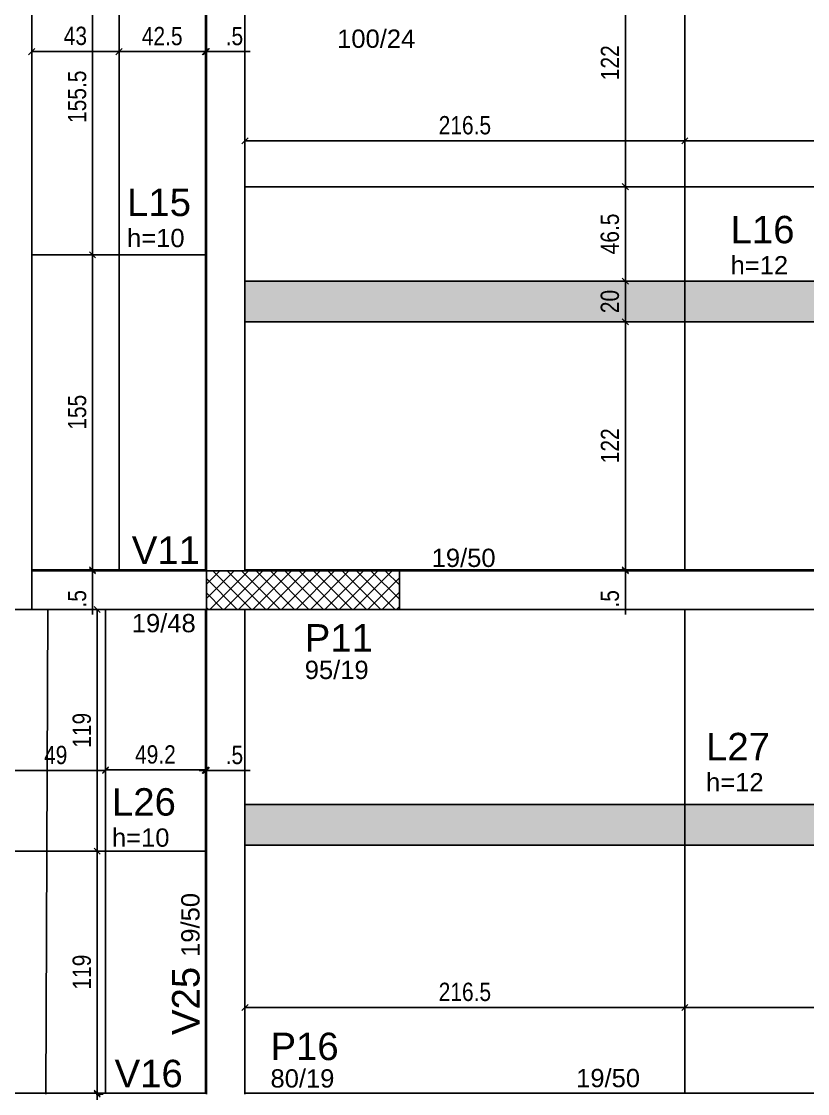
# Model space of a CAD drawing. Header units: millimetres. Extents: x 2797 to 7088, y 174 to 2922.
# Drawn here: x 3694 to 4081, y 1167 to 1695 of the extents above; entities that cross this region are included whole.
import ezdxf

# ---------------------------------------------------------------- set-up
doc = ezdxf.new("R2010")
doc.units = ezdxf.units.MM
for name, color, linetype in [('8', 8, 'Continuous'), ('ES-VIGA', 3, 'Continuous'), ('L-D', 2, 'Continuous'), ('L-N', 4, 'Continuous'), ('P-D', 2, 'Continuous'), ('Painéis', 200, 'Continuous'), ('PIL-N', 4, 'Continuous'), ('Pilares', 5, 'Continuous'), ('VIG-D', 2, 'Continuous'), ('VIG-N', 4, 'Continuous')]:
    doc.layers.add(name, color=color, linetype=linetype)
doc.layers.add('Hachura', color=251, linetype='Continuous', lineweight=9)
doc.styles.add('COTA TECNICA-50', font='techl___.ttf', dxfattribs={"height": 9})
doc.styles.add('TQS_ARIAL', font='arial.ttf')
doc.dimstyles.new('COTA PAINEL-50', dxfattribs={"dimtxt": 9, "dimasz": 3, "dimexe": 3, "dimexo": 3, "dimgap": 3, "dimtad": 1, "dimdec": 1, "dimzin": 12, "dimdsep": 46, "dimtxsty": 'COTA TECNICA-50', "dimblk1": 'OBLIQUE', "dimblk2": 'OBLIQUE', "dimsah": 1, "dimcen": 0.9, "dimclrd": 4, "dimclre": 4, "dimclrt": 240, "dimadec": 1, "dimazin": 3, "dimtfac": 1, "dimtdec": 1, "dimtmove": 0, "dimatfit": 3, "dimfxl": 1, "dimtolj": 1, "dimtzin": 12, "dimarcsym": 0})

# ---------------------------------------------------------------- blocks, each defined once
blk = doc.blocks.new('_Oblique')
at = {"color": 0, "linetype": 'ByBlock', "lineweight": -2}
blk.add_line((-0.5, -0.5), (0.5, 0.5), dxfattribs=at)
blk = doc.blocks.new('*D99')
at = {"layer": 'Defpoints', "color": 0, "transparency": 16777216}
for p in [(3741.65, 1735.58), (3728.65, 1580.08), (3741.4, 1580.08)]:
    blk.add_point(p, dxfattribs=at)
at = {"layer": 'Painéis', "color": 4, "lineweight": -2, "transparency": 16777216}
for p, q in [((3738.65, 1735.58), (3725.65, 1735.58)), ((3728.65, 1735.58), (3728.65, 1580.08)), ((3738.4, 1580.08), (3725.65, 1580.08))]:
    blk.add_line(p, q, dxfattribs=at)
at = {"layer": 'Painéis', "color": 4, "lineweight": -2, "transparency": 16777216, "xscale": 3, "yscale": 3, "zscale": 3}
for p, rotation in [((3728.65, 1735.58), 90), ((3728.65, 1580.08), 270)]:
    blk.add_blockref('_Oblique', p, dxfattribs=dict(at, rotation=rotation))
at = {"layer": 'Painéis', "color": 240, "transparency": 16777216, "insert": (3721.05, 1657.83), "char_height": 9, "attachment_point": 5, "rotation": 90, "style": 'COTA TECNICA-50'}
blk.add_mtext('\\A1;155.5', dxfattribs=at)
blk = doc.blocks.new('*D100')
at = {"layer": 'Defpoints', "color": 0, "transparency": 16777216}
for p in [(3741.65, 1580.08), (3728.65, 1425.08), (3741.65, 1425.08)]:
    blk.add_point(p, dxfattribs=at)
at = {"layer": 'Painéis', "color": 4, "lineweight": -2, "transparency": 16777216}
for p, q in [((3738.65, 1580.08), (3725.65, 1580.08)), ((3728.65, 1580.08), (3728.65, 1425.08)), ((3738.65, 1425.08), (3725.65, 1425.08))]:
    blk.add_line(p, q, dxfattribs=at)
at = {"layer": 'Painéis', "color": 4, "lineweight": -2, "transparency": 16777216, "xscale": 3, "yscale": 3, "zscale": 3}
for p, rotation in [((3728.65, 1580.08), 90), ((3728.65, 1425.08), 270)]:
    blk.add_blockref('_Oblique', p, dxfattribs=dict(at, rotation=rotation))
at = {"layer": 'Painéis', "color": 240, "transparency": 16777216, "insert": (3721.05, 1502.58), "char_height": 9, "attachment_point": 5, "rotation": 90, "style": 'COTA TECNICA-50'}
blk.add_mtext('\\A1;155', dxfattribs=at)
blk = doc.blocks.new('*D101')
at = {"layer": 'Defpoints', "color": 0, "transparency": 16777216}
for p in [(3698.66, 1680.05), (3741.65, 1680.05), (3741.65, 1680.05)]:
    blk.add_point(p, dxfattribs=at)
at = {"layer": 'Painéis', "color": 4, "lineweight": -2, "transparency": 16777216}
blk.add_line((3698.66, 1680.05), (3741.65, 1680.05), dxfattribs=at)
at = {"layer": 'Painéis', "color": 4, "lineweight": -2, "transparency": 16777216, "xscale": 3, "yscale": 3, "zscale": 3, "rotation": 180}
blk.add_blockref('_Oblique', (3698.66, 1680.05), dxfattribs=at)
at = {"layer": 'Painéis', "color": 4, "lineweight": -2, "transparency": 16777216, "xscale": 3, "yscale": 3, "zscale": 3}
blk.add_blockref('_Oblique', (3741.65, 1680.05), dxfattribs=at)
at = {"layer": 'Painéis', "color": 240, "transparency": 16777216, "insert": (3720.16, 1687.75), "char_height": 9, "attachment_point": 5, "style": 'COTA TECNICA-50'}
blk.add_mtext('\\A1;43', dxfattribs=at)
blk = doc.blocks.new('*D102')
at = {"layer": 'Defpoints', "color": 0, "transparency": 16777216}
for p in [(3741.65, 1680.05), (3784.15, 1680.05), (3784.15, 1680.05)]:
    blk.add_point(p, dxfattribs=at)
at = {"layer": 'Painéis', "color": 4, "lineweight": -2, "transparency": 16777216}
blk.add_line((3741.65, 1680.05), (3784.15, 1680.05), dxfattribs=at)
at = {"layer": 'Painéis', "color": 4, "lineweight": -2, "transparency": 16777216, "xscale": 3, "yscale": 3, "zscale": 3, "rotation": 180}
blk.add_blockref('_Oblique', (3741.65, 1680.05), dxfattribs=at)
at = {"layer": 'Painéis', "color": 4, "lineweight": -2, "transparency": 16777216, "xscale": 3, "yscale": 3, "zscale": 3}
blk.add_blockref('_Oblique', (3784.15, 1680.05), dxfattribs=at)
at = {"layer": 'Painéis', "color": 240, "transparency": 16777216, "insert": (3762.9, 1687.65), "char_height": 9, "attachment_point": 5, "style": 'COTA TECNICA-50'}
blk.add_mtext('\\A1;42.5', dxfattribs=at)
blk = doc.blocks.new('*D280')
at = {"layer": 'Defpoints', "color": 0, "transparency": 16777216}
for p in [(3728.65, 1424.58), (3741.65, 1425.08), (3741.65, 1424.58)]:
    blk.add_point(p, dxfattribs=at)
at = {"layer": 'Painéis', "color": 4, "lineweight": -2, "transparency": 16777216}
for p, q in [((3738.65, 1425.08), (3725.65, 1425.08)), ((3738.65, 1424.58), (3725.65, 1424.58)), ((3728.65, 1425.08), (3728.65, 1428.08)), ((3728.65, 1425.08), (3728.65, 1424.58)), ((3728.65, 1424.58), (3728.65, 1402.99))]:
    blk.add_line(p, q, dxfattribs=at)
at = {"layer": 'Painéis', "color": 4, "lineweight": -2, "transparency": 16777216, "xscale": 3, "yscale": 3, "zscale": 3}
for p, rotation in [((3728.65, 1425.08), 270), ((3728.65, 1424.58), 90)]:
    blk.add_blockref('_Oblique', p, dxfattribs=dict(at, rotation=rotation))
at = {"layer": 'Painéis', "color": 240, "transparency": 16777216, "insert": (3721.05, 1410.79), "char_height": 9, "attachment_point": 5, "rotation": 90, "style": 'COTA TECNICA-50'}
blk.add_mtext('\\A1;.5', dxfattribs=at)
blk = doc.blocks.new('*D103')
at = {"layer": 'Defpoints', "color": 0, "transparency": 16777216}
for p in [(3784.15, 1680.05), (3784.65, 1680.05), (3784.65, 1680.05)]:
    blk.add_point(p, dxfattribs=at)
at = {"layer": 'Painéis', "color": 4, "lineweight": -2, "transparency": 16777216}
for p, q in [((3784.15, 1680.05), (3781.15, 1680.05)), ((3784.15, 1680.05), (3784.65, 1680.05)), ((3784.65, 1680.05), (3806.25, 1680.05))]:
    blk.add_line(p, q, dxfattribs=at)
at = {"layer": 'Painéis', "color": 4, "lineweight": -2, "transparency": 16777216, "xscale": 3, "yscale": 3, "zscale": 3}
blk.add_blockref('_Oblique', (3784.15, 1680.05), dxfattribs=at)
at = {"layer": 'Painéis', "color": 4, "lineweight": -2, "transparency": 16777216, "xscale": 3, "yscale": 3, "zscale": 3, "rotation": 180}
blk.add_blockref('_Oblique', (3784.65, 1680.05), dxfattribs=at)
at = {"layer": 'Painéis', "color": 240, "transparency": 16777216, "insert": (3798.45, 1687.65), "char_height": 9, "attachment_point": 5, "style": 'COTA TECNICA-50'}
blk.add_mtext('\\A1;.5', dxfattribs=at)
blk = doc.blocks.new('*D110')
at = {"layer": 'Defpoints', "color": 0, "transparency": 16777216}
for p in [(3803.65, 1636.17), (4020.15, 1636.17), (4020.15, 1636.17)]:
    blk.add_point(p, dxfattribs=at)
at = {"layer": 'Painéis', "color": 4, "lineweight": -2, "transparency": 16777216}
blk.add_line((3803.65, 1636.17), (4020.15, 1636.17), dxfattribs=at)
at = {"layer": 'Painéis', "color": 4, "lineweight": -2, "transparency": 16777216, "xscale": 3, "yscale": 3, "zscale": 3, "rotation": 180}
blk.add_blockref('_Oblique', (3803.65, 1636.17), dxfattribs=at)
at = {"layer": 'Painéis', "color": 4, "lineweight": -2, "transparency": 16777216, "xscale": 3, "yscale": 3, "zscale": 3}
blk.add_blockref('_Oblique', (4020.15, 1636.17), dxfattribs=at)
at = {"layer": 'Painéis', "color": 240, "transparency": 16777216, "insert": (3911.9, 1643.77), "char_height": 9, "attachment_point": 5, "style": 'COTA TECNICA-50'}
blk.add_mtext('\\A1;216.5', dxfattribs=at)
blk = doc.blocks.new('*D111')
at = {"layer": 'Defpoints', "color": 0, "transparency": 16777216}
for p in [(4020.15, 1636.17), (4264.15, 1636.17), (4264.15, 1636.17)]:
    blk.add_point(p, dxfattribs=at)
at = {"layer": 'Painéis', "color": 4, "lineweight": -2, "transparency": 16777216}
blk.add_line((4020.15, 1636.17), (4264.15, 1636.17), dxfattribs=at)
at = {"layer": 'Painéis', "color": 4, "lineweight": -2, "transparency": 16777216, "xscale": 3, "yscale": 3, "zscale": 3, "rotation": 180}
blk.add_blockref('_Oblique', (4020.15, 1636.17), dxfattribs=at)
at = {"layer": 'Painéis', "color": 4, "lineweight": -2, "transparency": 16777216, "xscale": 3, "yscale": 3, "zscale": 3}
blk.add_blockref('_Oblique', (4264.15, 1636.17), dxfattribs=at)
at = {"layer": 'Painéis', "color": 240, "transparency": 16777216, "insert": (4142.15, 1643.74), "char_height": 9, "attachment_point": 5, "style": 'COTA TECNICA-50'}
blk.add_mtext('\\A1;244', dxfattribs=at)
blk = doc.blocks.new('*D285')
at = {"layer": 'Defpoints', "color": 0, "transparency": 16777216}
for p in [(3990.89, 1735.58), (3990.89, 1613.58), (3990.89, 1613.58)]:
    blk.add_point(p, dxfattribs=at)
at = {"layer": 'Painéis', "color": 4, "lineweight": -2, "transparency": 16777216}
blk.add_line((3990.89, 1735.58), (3990.89, 1613.58), dxfattribs=at)
at = {"layer": 'Painéis', "color": 4, "lineweight": -2, "transparency": 16777216, "xscale": 3, "yscale": 3, "zscale": 3}
for p, rotation in [((3990.89, 1735.58), 90), ((3990.89, 1613.58), 270)]:
    blk.add_blockref('_Oblique', p, dxfattribs=dict(at, rotation=rotation))
at = {"layer": 'Painéis', "color": 240, "transparency": 16777216, "insert": (3983.33, 1674.58), "char_height": 9, "attachment_point": 5, "rotation": 90, "style": 'COTA TECNICA-50'}
blk.add_mtext('\\A1;122', dxfattribs=at)
blk = doc.blocks.new('*D286')
at = {"layer": 'Defpoints', "color": 0, "transparency": 16777216}
for p in [(3990.89, 1613.58), (3990.89, 1567.08), (3990.89, 1567.08)]:
    blk.add_point(p, dxfattribs=at)
at = {"layer": 'Painéis', "color": 4, "lineweight": -2, "transparency": 16777216}
blk.add_line((3990.89, 1613.58), (3990.89, 1567.08), dxfattribs=at)
at = {"layer": 'Painéis', "color": 4, "lineweight": -2, "transparency": 16777216, "xscale": 3, "yscale": 3, "zscale": 3}
for p, rotation in [((3990.89, 1613.58), 90), ((3990.89, 1567.08), 270)]:
    blk.add_blockref('_Oblique', p, dxfattribs=dict(at, rotation=rotation))
at = {"layer": 'Painéis', "color": 240, "transparency": 16777216, "insert": (3983.29, 1590.33), "char_height": 9, "attachment_point": 5, "rotation": 90, "style": 'COTA TECNICA-50'}
blk.add_mtext('\\A1;46.5', dxfattribs=at)
blk = doc.blocks.new('*D287')
at = {"layer": 'Defpoints', "color": 0, "transparency": 16777216}
for p in [(3990.89, 1567.08), (3990.89, 1547.08), (3990.89, 1547.08)]:
    blk.add_point(p, dxfattribs=at)
at = {"layer": 'Painéis', "color": 4, "lineweight": -2, "transparency": 16777216}
blk.add_line((3990.89, 1567.08), (3990.89, 1547.08), dxfattribs=at)
at = {"layer": 'Painéis', "color": 4, "lineweight": -2, "transparency": 16777216, "xscale": 3, "yscale": 3, "zscale": 3}
for p, rotation in [((3990.89, 1567.08), 90), ((3990.89, 1547.08), 270)]:
    blk.add_blockref('_Oblique', p, dxfattribs=dict(at, rotation=rotation))
at = {"layer": 'Painéis', "color": 240, "transparency": 16777216, "insert": (3983.3, 1557.08), "char_height": 9, "attachment_point": 5, "rotation": 90, "style": 'COTA TECNICA-50'}
blk.add_mtext('\\A1;20', dxfattribs=at)
blk = doc.blocks.new('*D288')
at = {"layer": 'Defpoints', "color": 0, "transparency": 16777216}
for p in [(3990.89, 1547.08), (3990.89, 1425.08), (3990.89, 1425.08)]:
    blk.add_point(p, dxfattribs=at)
at = {"layer": 'Painéis', "color": 4, "lineweight": -2, "transparency": 16777216}
blk.add_line((3990.89, 1547.08), (3990.89, 1425.08), dxfattribs=at)
at = {"layer": 'Painéis', "color": 4, "lineweight": -2, "transparency": 16777216, "xscale": 3, "yscale": 3, "zscale": 3}
for p, rotation in [((3990.89, 1547.08), 90), ((3990.89, 1425.08), 270)]:
    blk.add_blockref('_Oblique', p, dxfattribs=dict(at, rotation=rotation))
at = {"layer": 'Painéis', "color": 240, "transparency": 16777216, "insert": (3983.33, 1486.08), "char_height": 9, "attachment_point": 5, "rotation": 90, "style": 'COTA TECNICA-50'}
blk.add_mtext('\\A1;122', dxfattribs=at)
blk = doc.blocks.new('*D113')
at = {"layer": 'Defpoints', "color": 0, "transparency": 16777216}
for p in [(3990.89, 1425.08), (3990.89, 1424.58), (3990.89, 1424.58)]:
    blk.add_point(p, dxfattribs=at)
at = {"layer": 'Painéis', "color": 4, "lineweight": -2, "transparency": 16777216}
for p, q in [((3990.89, 1425.08), (3990.89, 1428.08)), ((3990.89, 1425.08), (3990.89, 1424.58)), ((3990.89, 1424.58), (3990.89, 1402.99))]:
    blk.add_line(p, q, dxfattribs=at)
at = {"layer": 'Painéis', "color": 4, "lineweight": -2, "transparency": 16777216, "xscale": 3, "yscale": 3, "zscale": 3}
for p, rotation in [((3990.89, 1425.08), 270), ((3990.89, 1424.58), 90)]:
    blk.add_blockref('_Oblique', p, dxfattribs=dict(at, rotation=rotation))
at = {"layer": 'Painéis', "color": 240, "transparency": 16777216, "insert": (3983.29, 1410.79), "char_height": 9, "attachment_point": 5, "rotation": 90, "style": 'COTA TECNICA-50'}
blk.add_mtext('\\A1;.5', dxfattribs=at)
blk = doc.blocks.new('*D256')
at = {"layer": 'Defpoints', "color": 0, "transparency": 16777216}
for p in [(3803.65, 1209.71), (4020.15, 1209.71), (4020.15, 1209.71)]:
    blk.add_point(p, dxfattribs=at)
at = {"layer": 'Painéis', "color": 4, "lineweight": -2, "transparency": 16777216}
blk.add_line((3803.65, 1209.71), (4020.15, 1209.71), dxfattribs=at)
at = {"layer": 'Painéis', "color": 4, "lineweight": -2, "transparency": 16777216, "xscale": 3, "yscale": 3, "zscale": 3, "rotation": 180}
blk.add_blockref('_Oblique', (3803.65, 1209.71), dxfattribs=at)
at = {"layer": 'Painéis', "color": 4, "lineweight": -2, "transparency": 16777216, "xscale": 3, "yscale": 3, "zscale": 3}
blk.add_blockref('_Oblique', (4020.15, 1209.71), dxfattribs=at)
at = {"layer": 'Painéis', "color": 240, "transparency": 16777216, "insert": (3911.9, 1217.31), "char_height": 9, "attachment_point": 5, "style": 'COTA TECNICA-50'}
blk.add_mtext('\\A1;216.5', dxfattribs=at)
blk = doc.blocks.new('*D257')
at = {"layer": 'Defpoints', "color": 0, "transparency": 16777216}
for p in [(4020.15, 1209.71), (4264.15, 1209.71), (4264.15, 1209.71)]:
    blk.add_point(p, dxfattribs=at)
at = {"layer": 'Painéis', "color": 4, "lineweight": -2, "transparency": 16777216}
blk.add_line((4020.15, 1209.71), (4264.15, 1209.71), dxfattribs=at)
at = {"layer": 'Painéis', "color": 4, "lineweight": -2, "transparency": 16777216, "xscale": 3, "yscale": 3, "zscale": 3, "rotation": 180}
blk.add_blockref('_Oblique', (4020.15, 1209.71), dxfattribs=at)
at = {"layer": 'Painéis', "color": 4, "lineweight": -2, "transparency": 16777216, "xscale": 3, "yscale": 3, "zscale": 3}
blk.add_blockref('_Oblique', (4264.15, 1209.71), dxfattribs=at)
at = {"layer": 'Painéis', "color": 240, "transparency": 16777216, "insert": (4142.15, 1217.28), "char_height": 9, "attachment_point": 5, "style": 'COTA TECNICA-50'}
blk.add_mtext('\\A1;244', dxfattribs=at)
blk = doc.blocks.new('*D20')
at = {"layer": 'Defpoints', "color": 0, "transparency": 16777216}
for p in [(3734.98, 1326.56), (3734.98, 1326.56), (3784.15, 1326.56)]:
    blk.add_point(p, dxfattribs=at)
at = {"layer": 'Painéis', "color": 4, "lineweight": -2, "transparency": 16777216}
blk.add_line((3784.15, 1326.56), (3734.98, 1326.56), dxfattribs=at)
at = {"layer": 'Painéis', "color": 4, "lineweight": -2, "transparency": 16777216, "xscale": 3, "yscale": 3, "zscale": 3, "rotation": 180}
blk.add_blockref('_Oblique', (3734.98, 1326.56), dxfattribs=at)
at = {"layer": 'Painéis', "color": 4, "lineweight": -2, "transparency": 16777216, "xscale": 3, "yscale": 3, "zscale": 3}
blk.add_blockref('_Oblique', (3784.15, 1326.56), dxfattribs=at)
at = {"layer": 'Painéis', "color": 240, "transparency": 16777216, "insert": (3759.56, 1334.15), "char_height": 9, "attachment_point": 5, "style": 'COTA TECNICA-50'}
blk.add_mtext('\\A1;49.2', dxfattribs=at)
blk = doc.blocks.new('*D21')
at = {"layer": 'Defpoints', "color": 0, "transparency": 16777216}
for p in [(3685.98, 1326.28), (3685.98, 1326.28), (3734.98, 1326.28)]:
    blk.add_point(p, dxfattribs=at)
at = {"layer": 'Painéis', "color": 4, "lineweight": -2, "transparency": 16777216}
blk.add_line((3734.98, 1326.28), (3685.98, 1326.28), dxfattribs=at)
at = {"layer": 'Painéis', "color": 4, "lineweight": -2, "transparency": 16777216, "xscale": 3, "yscale": 3, "zscale": 3, "rotation": 180}
blk.add_blockref('_Oblique', (3685.98, 1326.28), dxfattribs=at)
at = {"layer": 'Painéis', "color": 4, "lineweight": -2, "transparency": 16777216, "xscale": 3, "yscale": 3, "zscale": 3}
blk.add_blockref('_Oblique', (3734.98, 1326.28), dxfattribs=at)
at = {"layer": 'Painéis', "color": 240, "transparency": 16777216, "insert": (3710.48, 1333.87), "char_height": 9, "attachment_point": 5, "style": 'COTA TECNICA-50'}
blk.add_mtext('\\A1;49', dxfattribs=at)
blk = doc.blocks.new('*D22')
at = {"layer": 'Defpoints', "color": 0, "transparency": 16777216}
for p in [(3784.15, 1326.28), (3784.65, 1326.28), (3784.65, 1326.28)]:
    blk.add_point(p, dxfattribs=at)
at = {"layer": 'Painéis', "color": 4, "lineweight": -2, "transparency": 16777216}
for p, q in [((3784.15, 1326.28), (3781.15, 1326.28)), ((3784.15, 1326.28), (3784.65, 1326.28)), ((3784.65, 1326.28), (3806.25, 1326.28))]:
    blk.add_line(p, q, dxfattribs=at)
at = {"layer": 'Painéis', "color": 4, "lineweight": -2, "transparency": 16777216, "xscale": 3, "yscale": 3, "zscale": 3}
blk.add_blockref('_Oblique', (3784.15, 1326.28), dxfattribs=at)
at = {"layer": 'Painéis', "color": 4, "lineweight": -2, "transparency": 16777216, "xscale": 3, "yscale": 3, "zscale": 3, "rotation": 180}
blk.add_blockref('_Oblique', (3784.65, 1326.28), dxfattribs=at)
at = {"layer": 'Painéis', "color": 240, "transparency": 16777216, "insert": (3798.45, 1333.88), "char_height": 9, "attachment_point": 5, "style": 'COTA TECNICA-50'}
blk.add_mtext('\\A1;.5', dxfattribs=at)
blk = doc.blocks.new('*D224')
at = {"layer": 'Defpoints', "color": 0, "transparency": 16777216}
for p in [(3730.93, 1405.58), (3730.93, 1286.58), (3730.93, 1286.58)]:
    blk.add_point(p, dxfattribs=at)
at = {"layer": 'Painéis', "color": 4, "lineweight": -2, "transparency": 16777216}
blk.add_line((3730.93, 1405.58), (3730.93, 1286.58), dxfattribs=at)
at = {"layer": 'Painéis', "color": 4, "lineweight": -2, "transparency": 16777216, "xscale": 3, "yscale": 3, "zscale": 3}
for p, rotation in [((3730.93, 1405.58), 90), ((3730.93, 1286.58), 270)]:
    blk.add_blockref('_Oblique', p, dxfattribs=dict(at, rotation=rotation))
at = {"layer": 'Painéis', "color": 240, "transparency": 16777216, "insert": (3723.35, 1346.08), "char_height": 9, "attachment_point": 5, "rotation": 90, "style": 'COTA TECNICA-50'}
blk.add_mtext('\\A1;119', dxfattribs=at)
blk = doc.blocks.new('*D225')
at = {"layer": 'Defpoints', "color": 0, "transparency": 16777216}
for p in [(3730.93, 1286.58), (3727.34, 1167.58), (3730.93, 1167.58)]:
    blk.add_point(p, dxfattribs=at)
at = {"layer": 'Painéis', "color": 4, "lineweight": -2, "transparency": 16777216}
for p, q in [((3730.93, 1286.58), (3730.93, 1167.58)), ((3730.34, 1167.58), (3733.93, 1167.58))]:
    blk.add_line(p, q, dxfattribs=at)
at = {"layer": 'Painéis', "color": 4, "lineweight": -2, "transparency": 16777216, "xscale": 3, "yscale": 3, "zscale": 3}
for p, rotation in [((3730.93, 1286.58), 90), ((3730.93, 1167.58), 270)]:
    blk.add_blockref('_Oblique', p, dxfattribs=dict(at, rotation=rotation))
at = {"layer": 'Painéis', "color": 240, "transparency": 16777216, "insert": (3723.35, 1227.08), "char_height": 9, "attachment_point": 5, "rotation": 90, "style": 'COTA TECNICA-50'}
blk.add_mtext('\\A1;119', dxfattribs=at)
blk = doc.blocks.new('*D23')
at = {"layer": 'Defpoints', "color": 0, "transparency": 16777216}
for p in [(3727.34, 1167.08), (3730.93, 1167.58), (3730.93, 1167.08)]:
    blk.add_point(p, dxfattribs=at)
at = {"layer": 'Painéis', "color": 4, "lineweight": -2, "transparency": 16777216}
for p, q in [((3730.34, 1167.08), (3733.93, 1167.08)), ((3730.93, 1167.58), (3730.93, 1170.58)), ((3730.93, 1167.58), (3730.93, 1167.08)), ((3730.93, 1167.08), (3730.93, 1145.49))]:
    blk.add_line(p, q, dxfattribs=at)
at = {"layer": 'Painéis', "color": 4, "lineweight": -2, "transparency": 16777216, "xscale": 3, "yscale": 3, "zscale": 3}
for p, rotation in [((3730.93, 1167.58), 270), ((3730.93, 1167.08), 90)]:
    blk.add_blockref('_Oblique', p, dxfattribs=dict(at, rotation=rotation))
at = {"layer": 'Painéis', "color": 240, "transparency": 16777216, "insert": (3723.33, 1153.29), "char_height": 9, "attachment_point": 5, "rotation": 90, "style": 'COTA TECNICA-50'}
blk.add_mtext('\\A1;.5', dxfattribs=at)

msp = doc.modelspace()

# ---------------------------------------------------------------- hatches: boundary and pattern name
at = {"layer": 'Hachura', "linetype": 'ByBlock'}
h = msp.add_hatch(color=256, dxfattribs=at)
h.dxf.hatch_style = 1
h.paths.add_polyline_path([(4264.15, 1547.08), (3803.65, 1547.08), (3803.65, 1567.08), (4264.15, 1567.08)])
h = msp.add_hatch(color=256, dxfattribs=at)
h.dxf.hatch_style = 1
h.paths.add_polyline_path([(4264.15, 1289.58), (3803.65, 1289.58), (3803.65, 1309.58), (4264.15, 1309.58)])

# ---------------------------------------------------------------- linework, layer by layer
at = {"layer": '8', "color": 250, "linetype": 'Continuous'}
for p, q in [((3784.65, 1410.96), (3798.28, 1424.58)), ((3784.65, 1418.03), (3791.21, 1424.58)), ((3786.35, 1405.58), (3805.35, 1424.58)), ((3787.88, 1424.58), (3806.88, 1405.58)), ((3793.42, 1405.58), (3812.42, 1424.58)), ((3794.95, 1424.58), (3813.95, 1405.58)), ((3800.49, 1405.58), (3819.49, 1424.58)), ((3802.02, 1424.58), (3821.02, 1405.58)), ((3807.56, 1405.58), (3826.56, 1424.58)), ((3809.09, 1424.58), (3828.09, 1405.58)), ((3814.63, 1405.58), (3833.63, 1424.58)), ((3816.16, 1424.58), (3835.16, 1405.58)), ((3821.7, 1405.58), (3840.7, 1424.58)), ((3823.23, 1424.58), (3842.23, 1405.58)), ((3828.77, 1405.58), (3847.77, 1424.58)), ((3830.3, 1424.58), (3849.3, 1405.58)), ((3835.85, 1405.58), (3854.85, 1424.58)), ((3837.37, 1424.58), (3856.37, 1405.58)), ((3842.92, 1405.58), (3861.92, 1424.58)), ((3844.45, 1424.58), (3863.45, 1405.58)), ((3849.99, 1405.58), (3868.99, 1424.58)), ((3851.52, 1424.58), (3870.52, 1405.58)), ((3857.06, 1405.58), (3876.06, 1424.58)), ((3858.59, 1424.58), (3877.59, 1405.58)), ((3865.66, 1424.58), (3879.65, 1410.59)), ((3872.73, 1424.58), (3879.65, 1417.66)), ((3784.65, 1420.74), (3799.81, 1405.58)), ((3864.13, 1405.58), (3879.65, 1421.11)), ((3871.2, 1405.58), (3879.65, 1414.04)), ((3784.65, 1413.67), (3792.73, 1405.58)), ((3784.65, 1406.59), (3785.66, 1405.58)), ((3878.27, 1405.58), (3879.65, 1406.97))]:
    msp.add_line(p, q, dxfattribs=at)
at = {"layer": 'ES-VIGA'}
msp.add_line((3706.62, 1405.58), (3705.55, 1167.08), dxfattribs=at)
for points in [[(3698.66, 1405.58), (3698.66, 1735.58)], [(3784.65, 1733.08), (3784.65, 1424.58)], [(3803.65, 1424.58), (3803.65, 1733.08)], [(3784.65, 1424.58), (3698.66, 1424.58)], [(4264.65, 1424.58), (3879.65, 1424.58)], [(3684.66, 1405.58), (3784.65, 1405.58)], [(3784.65, 1405.58), (3784.65, 1167.08)], [(3803.65, 1167.08), (3803.65, 1405.58)], [(3879.65, 1405.58), (4264.65, 1405.58)]]:
    msp.add_lwpolyline(points, dxfattribs=at)
at = {"layer": 'Painéis'}
for p, q in [((3741.65, 1735.58), (3741.65, 1425.08)), ((3784.15, 1735.58), (3784.15, 1425.08)), ((4020.15, 1735.58), (4020.15, 1425.08)), ((3803.65, 1613.58), (4264.15, 1613.58)), ((3784.15, 1580.08), (3698.66, 1580.08)), ((3803.65, 1567.08), (4264.15, 1567.08)), ((3803.65, 1547.08), (4264.15, 1547.08)), ((3784.15, 1425.08), (3698.66, 1425.08)), ((3803.65, 1425.08), (4264.15, 1425.08)), ((3734.98, 1405.58), (3734.98, 1167.58)), ((3784.15, 1405.58), (3784.15, 1167.58)), ((4020.15, 1405.58), (4020.15, 1167.58)), ((3803.65, 1309.58), (4264.15, 1309.58)), ((3803.65, 1289.58), (4264.15, 1289.58)), ((3685.98, 1286.58), (3784.15, 1286.58)), ((3685.98, 1167.58), (3784.15, 1167.58)), ((3803.65, 1167.58), (4264.15, 1167.58))]:
    msp.add_line(p, q, dxfattribs=at)
at = {"layer": 'Pilares'}
msp.add_lwpolyline([(3784.65, 1405.58), (3879.65, 1405.58), (3879.65, 1424.58), (3784.65, 1424.58), (3784.65, 1405.58)], dxfattribs=at)

# ---------------------------------------------------------------- texts
at = {"layer": 'L-D', "linetype": 'Continuous', "style": 'TQS_ARIAL'}
for s, p in [('h=10', (3745.61, 1583.84)), ('h=12', (4042.69, 1570.44)), ('h=12', (4030.61, 1316.03)), ('h=10', (3738.18, 1288.8))]:
    msp.add_text(s, height=9, dxfattribs=at).set_placement(p)
at = {"layer": 'L-N', "linetype": 'Continuous', "style": 'TQS_ARIAL'}
for s, p in [('L15', (3745.61, 1599.14)), ('L16', (4042.69, 1585.74)), ('L27', (4030.61, 1331.33)), ('L26', (3738.18, 1304.1))]:
    msp.add_text(s, height=13.5, dxfattribs=at).set_placement(p)
at = {"layer": 'P-D', "linetype": 'Continuous', "style": 'TQS_ARIAL'}
for s, p in [('100/24', (3849.02, 1681.91)), ('95/19', (3833.07, 1371.32)), ('80/19', (3816.21, 1170.29))]:
    msp.add_text(s, height=9, dxfattribs=at).set_placement(p)
at = {"layer": 'PIL-N', "linetype": 'Continuous', "style": 'TQS_ARIAL'}
for s, p in [('P11', (3833.07, 1384.82)), ('P16', (3816.21, 1183.79))]:
    msp.add_text(s, height=13.5, dxfattribs=at).set_placement(p)
at = {"layer": 'VIG-D', "linetype": 'Continuous', "style": 'TQS_ARIAL'}
for s, p in [('19/50', (3895.55, 1426.45)), ('19/48', (3747.94, 1394.33)), ('19/50', (3966.65, 1170.46))]:
    msp.add_text(s, height=9, dxfattribs=at).set_placement(p)
msp.add_text('19/50', height=9, rotation=90, dxfattribs=at).set_placement((3781.28, 1234.58))
at = {"layer": 'VIG-N', "linetype": 'Continuous', "style": 'TQS_ARIAL'}
for s, p in [('V11', (3747.94, 1427.96)), ('V16', (3739.48, 1170.46))]:
    msp.add_text(s, height=13.5, dxfattribs=at).set_placement(p)
msp.add_text('V25', height=13.5, rotation=90, dxfattribs=at).set_placement((3781.28, 1196.14))

# ---------------------------------------------------------------- dimensions: what is measured, and where the dimension line sits
at = {"layer": 'Painéis'}
for base, p1, p2, angle, picture, middle in [((3728.65, 1580.08), (3741.65, 1735.58), (3741.4, 1580.08), 90, '*D99', (3721.05, 1657.83)), ((3990.89, 1613.58), (3990.89, 1735.58), (3990.89, 1613.58), 270, '*D285', (3983.33, 1674.58)), ((3990.89, 1567.08), (3990.89, 1613.58), (3990.89, 1567.08), 270, '*D286', (3983.29, 1590.33)), ((3728.65, 1425.08), (3741.65, 1580.08), (3741.65, 1425.08), 90, '*D100', (3721.05, 1502.58)), ((3990.89, 1547.08), (3990.89, 1567.08), (3990.89, 1547.08), 270, '*D287', (3983.3, 1557.08)), ((3990.89, 1425.08), (3990.89, 1547.08), (3990.89, 1425.08), 270, '*D288', (3983.33, 1486.08)), ((3728.65, 1424.58), (3741.65, 1425.08), (3741.65, 1424.58), 90, '*D280', (3721.05, 1410.79)), ((3990.89, 1424.58), (3990.89, 1425.08), (3990.89, 1424.58), 270, '*D113', (3983.29, 1410.79)), ((3730.93, 1286.58), (3730.93, 1405.58), (3730.93, 1286.58), 90, '*D224', (3723.35, 1346.08)), ((3730.93, 1167.58), (3730.93, 1286.58), (3727.34, 1167.58), 90, '*D225', (3723.35, 1227.08)), ((3730.93, 1167.08), (3730.93, 1167.58), (3727.34, 1167.08), 90, '*D23', (3723.33, 1153.29))]:
    dim = msp.add_linear_dim(base=base, p1=p1, p2=p2, angle=angle, dimstyle='COTA PAINEL-50', dxfattribs=at)
    dim.commit()
    dim.dimension.update_dxf_attribs({"geometry": picture, "text_midpoint": middle})
for base, p1, p2, picture, middle in [((3741.65, 1680.05), (3698.66, 1680.05), (3741.65, 1680.05), '*D101', (3720.16, 1687.75)), ((3784.15, 1680.05), (3741.65, 1680.05), (3784.15, 1680.05), '*D102', (3762.9, 1687.65)), ((3784.65, 1680.05), (3784.15, 1680.05), (3784.65, 1680.05), '*D103', (3798.45, 1687.65)), ((4020.15, 1636.17), (3803.65, 1636.17), (4020.15, 1636.17), '*D110', (3911.9, 1643.77)), ((4264.15, 1636.17), (4020.15, 1636.17), (4264.15, 1636.17), '*D111', (4142.15, 1643.74)), ((3734.98, 1326.56), (3784.15, 1326.56), (3734.98, 1326.56), '*D20', (3759.56, 1334.15)), ((3685.98, 1326.28), (3734.98, 1326.28), (3685.98, 1326.28), '*D21', (3710.48, 1333.87)), ((3784.65, 1326.28), (3784.15, 1326.28), (3784.65, 1326.28), '*D22', (3798.45, 1333.88)), ((4020.15, 1209.71), (3803.65, 1209.71), (4020.15, 1209.71), '*D256', (3911.9, 1217.31)), ((4264.15, 1209.71), (4020.15, 1209.71), (4264.15, 1209.71), '*D257', (4142.15, 1217.28))]:
    dim = msp.add_linear_dim(base=base, p1=p1, p2=p2, dimstyle='COTA PAINEL-50', dxfattribs=at)
    dim.commit()
    dim.dimension.update_dxf_attribs({"geometry": picture, "text_midpoint": middle})

doc.saveas('drawing.dxf')
